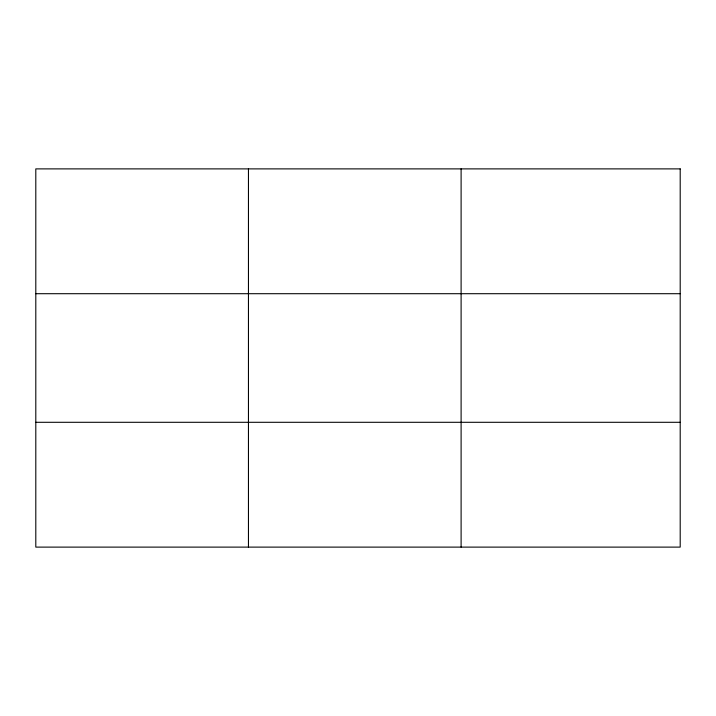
<?xml version="1.0" encoding="UTF-8"?>
<svg xmlns="http://www.w3.org/2000/svg" width="716" height="716" viewBox="0 0 716 716"><rect width="100%" height="100%" fill="white"/><g stroke="black" fill="none" stroke-linecap="round" stroke-linejoin="round"><path stroke-width="1.07" d="M248.452 168.886L248.452 547.113M461.104 168.886L461.104 547.113M35.8 293.703L680.2 293.703M35.8 422.297L680.2 422.297M680.2 168.886L680.2 547.113L35.8 547.113L35.8 168.886L680.2 168.886"/></g></svg>
